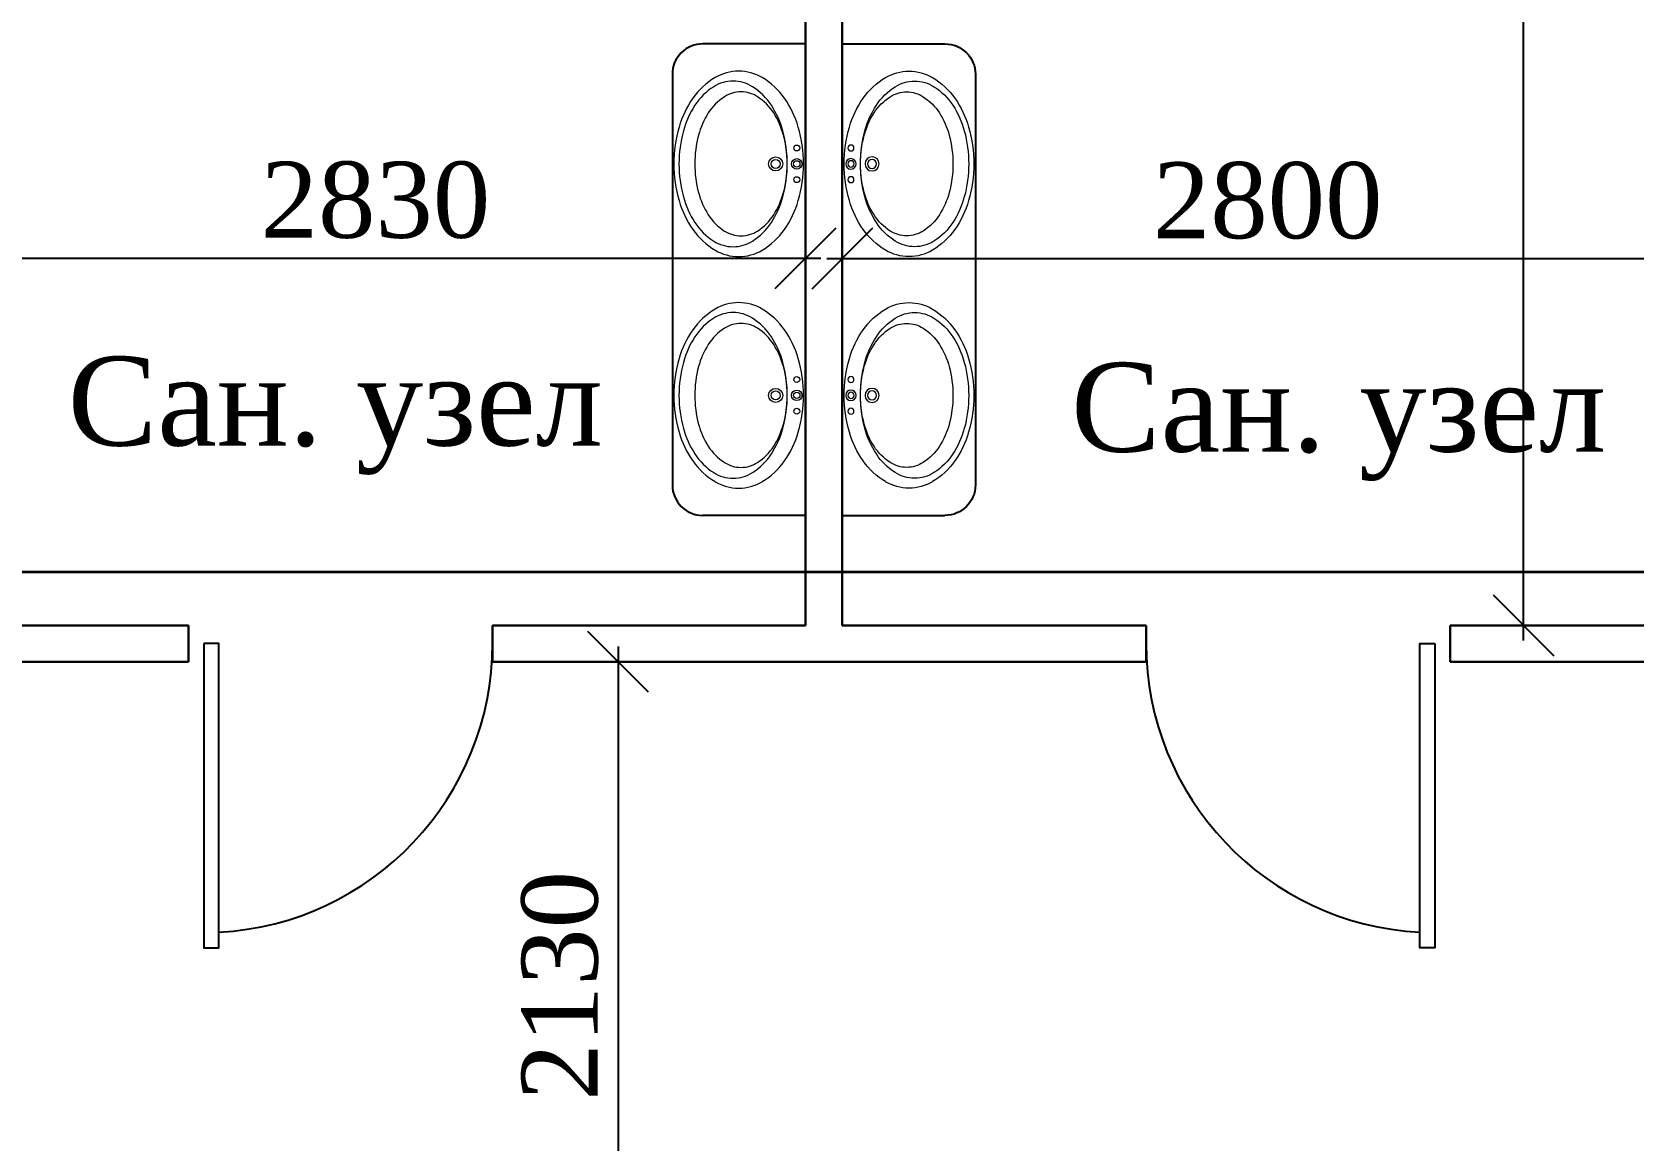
# Model space of a CAD drawing. Header units: inches. Extents: x 2870606 to 3671143, y -733551 to -473558.
# Drawn here: x 3207542 to 3212811, y -505948 to -502303 of the extents above; entities that cross this region are included whole.
import ezdxf

# ---------------------------------------------------------------- set-up
doc = ezdxf.new("R2010")
doc.units = ezdxf.units.IN
doc.header["$MEASUREMENT"] = 0
doc.layers.add('ШРИФТ', color=7, linetype='Continuous')
doc.styles.add('GENERATED_STYLE_1', font='times.ttf')
doc.styles.add('J~stule', font='dutch.ttf')
doc.dimstyles.new('J~style', dxfattribs={"dimscale": 100, "dimtxt": 2.5, "dimasz": 2, "dimexe": 0.55, "dimexo": 0.725, "dimtad": 1, "dimdec": 0, "dimdsep": 46, "dimtxsty": 'J~stule', "dimblk": 'OBLIQUE', "dimcen": 2, "dimdle": 0.5, "dimadec": 0, "dimazin": 0, "dimtfac": 1, "dimtdec": 0, "dimtmove": 0, "dimatfit": 3, "dimfxl": 1, "dimarcsym": 0})

# ---------------------------------------------------------------- blocks, each defined once
blk = doc.blocks.new('hfhfrt')
at = {"lineweight": 13}
blk.add_line((1120341.1, -286193.4), (1120341.1, -284643.4), dxfattribs=at)
at = {"color": 7}
for p, q in [((1120341.1, -284643.4), (1120679.5, -284643.4)), ((1120341.1, -286193.4), (1120679.5, -286193.4))]:
    blk.add_line(p, q, dxfattribs=at)
blk.add_line((1120779.5, -286093.4), (1120779.5, -284743.4))
at = {"lineweight": 13}
for centre, radius in [((1120370.2, -284985.9), 9.72), ((1120370.2, -285037.9), 17.3), ((1120370.2, -285037.9), 10.5), ((1120439.6, -285037.9), 23.1), ((1120439.6, -285037.9), 14.7), ((1120370.2, -285090), 9.72), ((1120370.2, -285746.9), 9.72), ((1120370.2, -285798.9), 17.3), ((1120370.2, -285798.9), 10.5), ((1120439.6, -285798.9), 23.1), ((1120439.6, -285798.9), 14.7), ((1120370.2, -285851.1), 9.72)]:
    blk.add_circle(centre, radius, dxfattribs=at)
at = {"color": 7}
for centre, start, end in [((1120679.5, -284743.4), 0, 90), ((1120679.5, -286093.4), 270, 0)]:
    blk.add_arc(centre, 100, start, end, dxfattribs=at)
at = {"lineweight": 13}
for centre, radius, start, end in [((1120604.7, -284958.3), 237.1, 120.6261, 145.0207), ((1120561.2, -284884.8), 151.8, 90, 120.6261), ((1120579.6, -284884.5), 119, 90, 122.3676), ((1120561.2, -284884.8), 151.8, 59.3739, 90), ((1120579.6, -284884.5), 119, 57.6324, 90), ((1120517.7, -284958.3), 237.1, 34.9793, 59.3739), ((1120595.8, -284966.6), 177.9, 122.8146, 147.2843), ((1120626.1, -284957.9), 205.9, 122.3676, 146.8349), ((1120553.6, -284901.3), 100.1, 90, 122.8146), ((1120553.6, -284901.3), 100.1, 57.1854, 90), ((1120511.5, -284966.6), 177.9, 32.7157, 57.1854), ((1120533, -284957.9), 205.9, 33.1651, 57.6324), ((1120673.5, -285006.4), 321.1, 145.0207, 163.8377), ((1120662.8, -285009.6), 257.5, 147.2843, 165.0999), ((1120700, -285006.2), 294.2, 146.8349, 164.8534), ((1120444.5, -285009.6), 257.5, 14.9001, 32.7157), ((1120459.1, -285006.2), 294.2, 15.1466, 33.1651), ((1120449, -285006.4), 321.1, 16.1623, 34.9793), ((1120782.1, -285037.9), 434.2, 163.8377, 180), ((1120340.3, -285037.9), 434.2, 0, 16.1623), ((1120816.9, -285037.9), 415.4, 164.8534, 180), ((1120768.8, -285037.9), 367.3, 165.0999, 180), ((1120338.4, -285037.9), 367.3, 0, 14.9001), ((1120342.2, -285037.9), 415.4, 0, 15.1466), ((1120782.1, -285037.9), 434.2, 180, 196.1623), ((1120768.8, -285037.9), 367.3, 180, 194.9001), ((1120816.9, -285037.9), 415.4, 180, 195.1466), ((1120338.4, -285037.9), 367.3, 345.0999, 0), ((1120342.2, -285037.9), 415.4, 344.8534, 0), ((1120340.3, -285037.9), 434.2, 343.8377, 0), ((1120662.8, -285066.1), 257.5, 194.9001, 212.7157), ((1120444.5, -285066.1), 257.5, 327.2843, 345.0999), ((1120673.5, -285069.4), 321.1, 196.1623, 214.9793), ((1120700, -285069.5), 294.2, 195.1466, 213.1651), ((1120459.1, -285069.5), 294.2, 326.8349, 344.8534), ((1120449, -285069.4), 321.1, 325.0207, 343.8377), ((1120595.8, -285109.1), 177.9, 212.7157, 237.1854), ((1120626.1, -285117.8), 205.9, 213.1651, 237.6324), ((1120511.5, -285109.1), 177.9, 302.8146, 327.2843), ((1120533, -285117.8), 205.9, 302.3676, 326.8349), ((1120604.7, -285117.5), 237.1, 214.9793, 239.3739), ((1120553.6, -285174.5), 100.1, 237.1854, 270), ((1120579.6, -285191.2), 119, 237.6324, 270), ((1120553.6, -285174.5), 100.1, 270, 302.8146), ((1120579.6, -285191.2), 119, 270, 302.3676), ((1120517.7, -285117.5), 237.1, 300.6261, 325.0207), ((1120561.2, -285190.9), 151.8, 239.3739, 270), ((1120561.2, -285190.9), 151.8, 270, 300.6261), ((1120561.2, -285645.8), 151.8, 90, 120.6261), ((1120561.2, -285645.8), 151.8, 59.3739, 90), ((1120604.7, -285719.3), 237.1, 120.6261, 145.0207), ((1120626.1, -285718.9), 205.9, 122.3676, 146.8349), ((1120579.6, -285645.5), 119, 90, 122.3676), ((1120579.6, -285645.5), 119, 57.6324, 90), ((1120517.7, -285719.3), 237.1, 34.9793, 59.3739), ((1120533, -285718.9), 205.9, 33.1651, 57.6324), ((1120673.5, -285767.4), 321.1, 145.0207, 163.8377), ((1120700, -285767.2), 294.2, 146.8349, 164.8534), ((1120595.8, -285727.6), 177.9, 122.8146, 147.2843), ((1120553.6, -285662.3), 100.1, 90, 122.8146), ((1120553.6, -285662.3), 100.1, 57.1854, 90), ((1120511.5, -285727.6), 177.9, 32.7157, 57.1854), ((1120459.1, -285767.2), 294.2, 15.1466, 33.1651), ((1120449, -285767.4), 321.1, 16.1623, 34.9793), ((1120662.8, -285770.7), 257.5, 147.2843, 165.0999), ((1120444.5, -285770.7), 257.5, 14.9001, 32.7157), ((1120782.1, -285798.9), 434.2, 163.8377, 180), ((1120816.9, -285798.9), 415.4, 164.8534, 180), ((1120768.8, -285798.9), 367.3, 165.0999, 180), ((1120338.4, -285798.9), 367.3, 0, 14.9001), ((1120342.2, -285798.9), 415.4, 0, 15.1466), ((1120340.3, -285798.9), 434.2, 0, 16.1623), ((1120782.1, -285798.9), 434.2, 180, 196.1623), ((1120768.8, -285798.9), 367.3, 180, 194.9001), ((1120816.9, -285798.9), 415.4, 180, 195.1466), ((1120338.4, -285798.9), 367.3, 345.0999, 0), ((1120342.2, -285798.9), 415.4, 344.8534, 0), ((1120340.3, -285798.9), 434.2, 343.8377, 0), ((1120673.5, -285830.4), 321.1, 196.1623, 214.9793), ((1120662.8, -285827.1), 257.5, 194.9001, 212.7157), ((1120700, -285830.5), 294.2, 195.1466, 213.1651), ((1120444.5, -285827.1), 257.5, 327.2843, 345.0999), ((1120459.1, -285830.5), 294.2, 326.8349, 344.8534), ((1120449, -285830.4), 321.1, 325.0207, 343.8377), ((1120595.8, -285870.1), 177.9, 212.7157, 237.1854), ((1120511.5, -285870.1), 177.9, 302.8146, 327.2843), ((1120604.7, -285878.5), 237.1, 214.9793, 239.3739), ((1120626.1, -285878.8), 205.9, 213.1651, 237.6324), ((1120553.6, -285935.5), 100.1, 237.1854, 270), ((1120553.6, -285935.5), 100.1, 270, 302.8146), ((1120517.7, -285878.5), 237.1, 300.6261, 325.0207), ((1120533, -285878.8), 205.9, 302.3676, 326.8349), ((1120561.2, -285951.9), 151.8, 239.3739, 270), ((1120579.6, -285952.2), 119, 237.6324, 270), ((1120561.2, -285951.9), 151.8, 270, 300.6261), ((1120579.6, -285952.2), 119, 270, 302.3676)]:
    blk.add_arc(centre, radius, start, end, dxfattribs=at)
blk = doc.blocks.new('_Oblique')
at = {"color": 0, "linetype": 'ByBlock', "lineweight": -2}
blk.add_line((-0.5, -0.5), (0.5, 0.5), dxfattribs=at)
blk = doc.blocks.new('*D329')
at = {"color": 0, "lineweight": -2, "transparency": 16777216}
for p, q in [((3212447.9, -504303.1), (3212447.9, -498573.1)), ((3212934.1, -498623.1), (3212392.9, -498623.1)), ((3212934.1, -504253.1), (3212392.9, -504253.1))]:
    blk.add_line(p, q, dxfattribs=at)
at = {"layer": 'Defpoints', "color": 0, "lineweight": 35, "transparency": 16777216}
for p in [(3212447.9, -498623.1), (3213006.6, -498623.1), (3213006.6, -504253.1)]:
    blk.add_point(p, dxfattribs=at)
at = {"color": 0, "lineweight": -2, "transparency": 16777216, "xscale": 200, "yscale": 200, "zscale": 200}
for p, rotation in [((3212447.9, -498623.1), 90), ((3212447.9, -504253.1), 270)]:
    blk.add_blockref('_Oblique', p, dxfattribs=dict(at, rotation=rotation))
at = {"color": 0, "transparency": 16777216, "insert": (3212255.2, -501438.1), "char_height": 250, "attachment_point": 5, "rotation": 90, "style": 'J~stule'}
blk.add_mtext('5630', dxfattribs=at)
blk = doc.blocks.new('*D330')
at = {"color": 0, "lineweight": -2, "transparency": 16777216}
for p, q in [((3210086.6, -502512.8), (3210086.6, -503100.9)), ((3207256.6, -502688.1), (3207256.6, -503100.9)), ((3207206.6, -503045.9), (3210136.6, -503045.9))]:
    blk.add_line(p, q, dxfattribs=at)
at = {"layer": 'Defpoints', "color": 0, "lineweight": 35, "transparency": 16777216}
for p in [(3210086.6, -502440.3, -14.6), (3207256.6, -502615.6), (3210086.6, -503045.9)]:
    blk.add_point(p, dxfattribs=at)
at = {"color": 0, "lineweight": -2, "transparency": 16777216, "xscale": 200, "yscale": 200, "zscale": 200, "rotation": 180}
blk.add_blockref('_Oblique', (3207256.6, -503045.9), dxfattribs=at)
at = {"color": 0, "lineweight": -2, "transparency": 16777216, "xscale": 200, "yscale": 200, "zscale": 200}
blk.add_blockref('_Oblique', (3210086.6, -503045.9), dxfattribs=at)
at = {"color": 0, "transparency": 16777216, "insert": (3208671.6, -502855.7), "char_height": 250, "attachment_point": 5, "style": 'J~stule'}
blk.add_mtext('2830', dxfattribs=at)
blk = doc.blocks.new('*D331')
at = {"color": 0, "lineweight": -2, "transparency": 16777216}
for p, q in [((3210206.6, -502505.2), (3210206.6, -503102.6)), ((3213006.6, -502595.6), (3213006.6, -503102.6)), ((3210156.6, -503047.6), (3213056.6, -503047.6))]:
    blk.add_line(p, q, dxfattribs=at)
at = {"layer": 'Defpoints', "color": 0, "lineweight": 35, "transparency": 16777216}
for p in [(3210206.6, -502432.7, -14.6), (3213006.6, -502523.1), (3213006.6, -503047.6)]:
    blk.add_point(p, dxfattribs=at)
at = {"color": 0, "lineweight": -2, "transparency": 16777216, "xscale": 200, "yscale": 200, "zscale": 200, "rotation": 180}
blk.add_blockref('_Oblique', (3210206.6, -503047.6), dxfattribs=at)
at = {"color": 0, "lineweight": -2, "transparency": 16777216, "xscale": 200, "yscale": 200, "zscale": 200}
blk.add_blockref('_Oblique', (3213006.6, -503047.6), dxfattribs=at)
at = {"color": 0, "transparency": 16777216, "insert": (3211606.6, -502857.4), "char_height": 250, "attachment_point": 5, "style": 'J~stule'}
blk.add_mtext('2800', dxfattribs=at)
blk = doc.blocks.new('*D332')
at = {"color": 0, "lineweight": -2, "transparency": 16777216}
for p, q in [((3209469.7, -504323.1), (3209469.7, -506553.1)), ((3209746.3, -504373.1), (3209414.7, -504373.1)), ((3209746.3, -506503.1), (3209414.7, -506503.1))]:
    blk.add_line(p, q, dxfattribs=at)
at = {"layer": 'Defpoints', "color": 0, "lineweight": 35, "transparency": 16777216}
for p in [(3209818.8, -504373.1), (3209469.7, -506503.1), (3209818.8, -506503.1)]:
    blk.add_point(p, dxfattribs=at)
at = {"color": 0, "lineweight": -2, "transparency": 16777216, "xscale": 200, "yscale": 200, "zscale": 200}
for p, rotation in [((3209469.7, -504373.1), 90), ((3209469.7, -506503.1), 270)]:
    blk.add_blockref('_Oblique', p, dxfattribs=dict(at, rotation=rotation))
at = {"color": 0, "transparency": 16777216, "insert": (3209278.9, -505438.1), "char_height": 250, "attachment_point": 5, "rotation": 90, "style": 'J~stule'}
blk.add_mtext('2130', dxfattribs=at)

msp = doc.modelspace()

# ---------------------------------------------------------------- linework, layer by layer
at = {"lineweight": 30}
for p, q in [((3210086.57, -504253.13, -26.38), (3210086.57, -498623.13, 10.18)), ((3210206.57, -504253.13, -26.38), (3210206.57, -498623.13, 10.18)), ((3208056.54, -504253.13), (3207256.57, -504253.13)), ((3208056.54, -504373.13, 58.88), (3208056.54, -504253.13, 58.88)), ((3210086.57, -504253.13), (3209056.54, -504253.13)), ((3209056.54, -504373.13, 58.88), (3209056.54, -504253.13, 12.06)), ((3211206.53, -504253.13), (3210206.57, -504253.13)), ((3211206.53, -504373.13), (3211206.53, -504253.13)), ((3213006.57, -504253.13), (3212206.53, -504253.13)), ((3212206.53, -504373.13, 58.88), (3212206.53, -504253.13, 58.88)), ((3208056.54, -504373.13), (3207256.57, -504373.13)), ((3211206.53, -504373.13), (3209056.54, -504373.13)), ((3212206.53, -504373.13, 58.88), (3213006.57, -504373.13, 58.88))]:
    msp.add_line(p, q, dxfattribs=at)
at = {"color": 1, "lineweight": 35}
msp.add_line((3147957.41, -504076.79), (3217760.76, -504076.79), dxfattribs=at)
at = {"elevation": 117.75}
for points in [[(3208106.54, -504313.13), (3208106.54, -505313.13), (3208156.54, -505313.13), (3208156.54, -504313.13)], [(3212156.53, -504313.13), (3212156.53, -505313.13), (3212106.53, -505313.13), (3212106.53, -504313.13)]]:
    msp.add_lwpolyline(points, close=True, dxfattribs=at)
for centre, start, end in [((3208106.54, -504313.13, 117.75), 273.01696, 0), ((3212156.53, -504313.13, 117.75), 180, 266.98304)]:
    msp.add_arc(centre, 950, start, end)

# ---------------------------------------------------------------- block references
at = {"rotation": 180}
msp.add_blockref('hfhfrt', (4330427.65, -788534.94, 10.18), dxfattribs=at)
at = {"xscale": -1, "rotation": 180}
msp.add_blockref('hfhfrt', (2089865.49, -788534.94, 10.18), dxfattribs=at)

# ---------------------------------------------------------------- texts
at = {"layer": 'ШРИФТ', "style": 'GENERATED_STYLE_1'}
for p in [(3207659.08, -503662.02), (3210959.53, -503682.21)]:
    msp.add_text('Сан. узел', height=292.5, dxfattribs=at).set_placement(p)

# ---------------------------------------------------------------- dimensions: what is measured, and where the dimension line sits
for base, p1, p2, picture, middle in [((3212447.86, -498623.13), (3213006.57, -504253.13), (3213006.57, -498623.13), '*D329', (3212255.16, -501438.13)), ((3209469.74, -506503.13), (3209818.83, -504373.13), (3209818.83, -506503.13), '*D332', (3209278.86, -505438.13))]:
    dim = msp.add_linear_dim(base=base, p1=p1, p2=p2, angle=90, dimstyle='J~style', override={"dimdec": 1, "dimtdec": 1})
    dim.commit()
    dim.dimension.update_dxf_attribs({"geometry": picture, "text_midpoint": middle})
for base, p1, p2, picture, middle in [((3210086.57, -503045.93), (3207256.57, -502615.62), (3210086.57, -502440.3, -14.61), '*D330', (3208671.57, -502855.74)), ((3213006.57, -503047.57), (3210206.57, -502432.73, -14.56), (3213006.57, -502523.11), '*D331', (3211606.57, -502857.38))]:
    dim = msp.add_linear_dim(base=base, p1=p1, p2=p2, dimstyle='J~style', override={"dimdec": 1, "dimtdec": 1})
    dim.commit()
    dim.dimension.update_dxf_attribs({"geometry": picture, "text_midpoint": middle})

doc.saveas('drawing.dxf')
